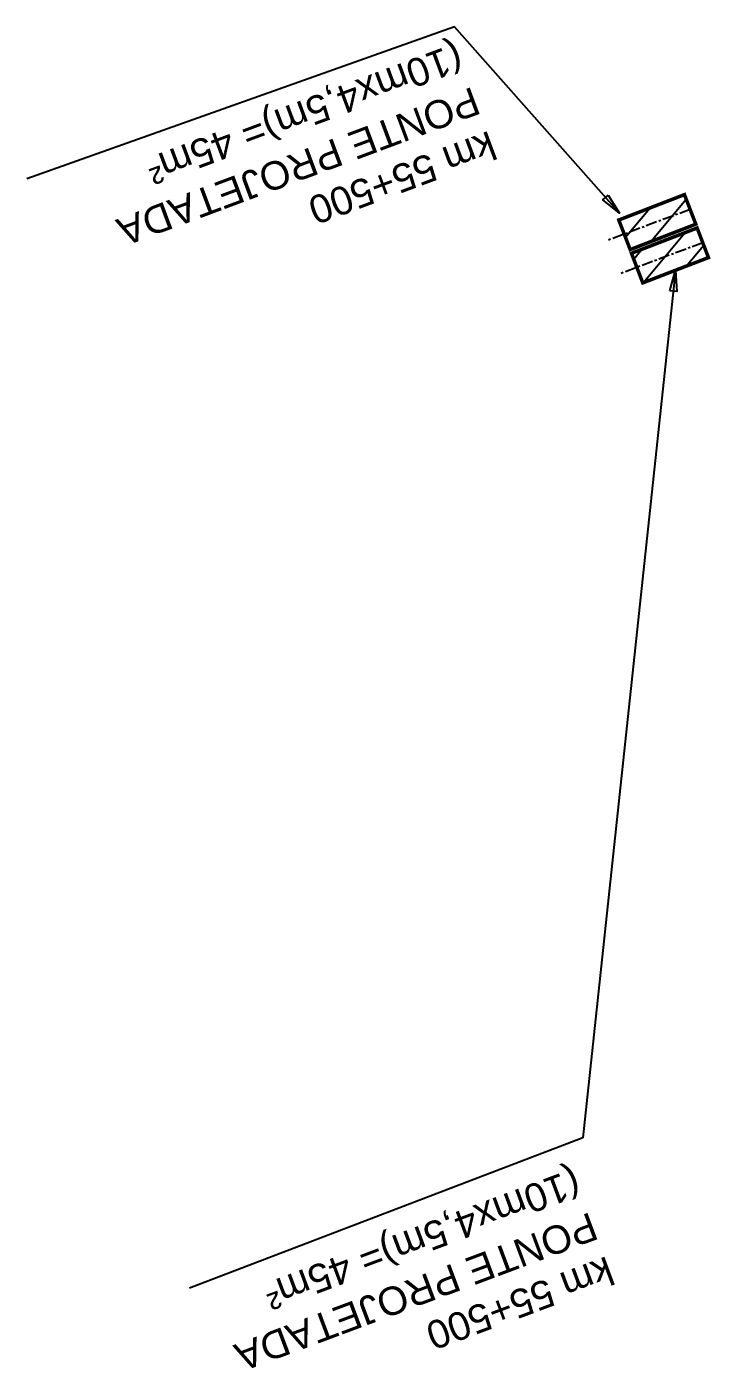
# Model space of a CAD drawing. Header units: metres. Extents: x 288915 to 323983, y 7382661 to 7464883.
# Drawn here: x 312299.3 to 312396.5, y 7431776.8 to 7431967.2 of the extents above; entities that cross this region are included whole.
import ezdxf

# ---------------------------------------------------------------- set-up
doc = ezdxf.new("R2010")
doc.units = ezdxf.units.M
doc.linetypes.add('CENTER', pattern=[50.800000000000004, 31.75, -6.35, 6.35, -6.35])
doc.layers.get('0').update_dxf_attribs({"color": 255})
for name, color, linetype in [('_PASS. INFERIOR A CONSTRUIR', 10, 'Continuous'), ('A-IMAGENS', 255, 'Continuous'), ('U-HZ-TEXTO-OAE', 2, 'Continuous')]:
    doc.layers.add(name, color=color, linetype=linetype)
doc.styles.add('ARIAL', font='arial.ttf')
doc.styles.add('DIM', font='arial.ttf', dxfattribs={"width": 0.8})
doc.dimstyles.new('U-1_2000', dxfattribs={"dimscale": 2, "dimtxt": 1.5, "dimasz": 0.75, "dimexe": 0.75, "dimexo": 0.75, "dimgap": 0.25, "dimtad": 1, "dimzin": 4, "dimtxsty": 'DIM', "dimblk": 'ARCHTICK', "dimcen": 0.7, "dimdle": 0.75, "dimclrd": 256, "dimclre": 256, "dimclrt": 256, "dimaunit": 1, "dimadec": 3, "dimazin": 2, "dimtfac": 1, "dimtofl": 0, "dimtmove": 0, "dimatfit": 3, "dimldrblk": 'CLOSEDBLANK', "dimfxl": 0, "dimtolj": 1, "dimtzin": 0, "dimlwd": -1, "dimlwe": -1, "dimarcsym": 0})

# ---------------------------------------------------------------- blocks, each defined once
blk = doc.blocks.new('_ArchTick')
at = {"color": 0, "linetype": 'ByBlock', "const_width": 0.15}
blk.add_lwpolyline([(-0.5, -0.5), (0.5, 0.5)], dxfattribs=at)
blk = doc.blocks.new('PONTE SIMPLES 10 - MRS')
at = {"layer": '_PASS. INFERIOR A CONSTRUIR', "lineweight": -3}
h = blk.add_hatch(dxfattribs=at)
h.set_pattern_fill('ANSI31', color=160, scale=0.9999999999999997, angle=-42.12060717935838)
h.set_pattern_definition([(120, (-55.23883416689932, 51.95889081666246), (-2.749630657015592, -1.587499999999998), [])])
h.paths.add_polyline_path([(-63.86999645642936, 95.1945745148696), (-59.37153994012624, 95.26468816306442), (-59.54506766051054, 105.2593851555139), (-64.04353798925877, 105.1901692235842)])
at = {"layer": '_PASS. INFERIOR A CONSTRUIR', "color": 160, "lineweight": 30, "const_width": 0.4999999999999998, "flags": 128}
blk.add_lwpolyline([(-63.86999645642936, 95.1945745148696), (-59.37153994012624, 95.26468816306442), (-59.54506766051054, 105.2593851555139), (-64.04353798925877, 105.1901692235842)], close=True, dxfattribs=at)
at = {"layer": 'A-IMAGENS', "color": 160, "linetype": 'CENTER', "ltscale": 0.05}
blk.add_line((-61.6202627485618, 95.22919015213847), (-61.72417731489986, 107.8140683718957), dxfattribs=at)
blk = doc.blocks.new('PONTE SIMPLES 10')
at = {"layer": '_PASS. INFERIOR A CONSTRUIR', "lineweight": -3}
h = blk.add_hatch(dxfattribs=at)
h.set_pattern_fill('ANSI31', color=256, scale=0.9999999999999998, angle=-42.12060717935838)
h.set_pattern_definition([(120, (-1.862645149230957e-09, 52.61710597015917), (-2.749630657015592, -1.587499999999999), [])])
h.paths.add_polyline_path([(-8.631162291392684, 95.85278966836631), (-4.132705775089562, 95.92290331656113), (-4.306233495473862, 105.9176003090106), (-8.804703824222088, 105.8483843770809)])
at = {"layer": '_PASS. INFERIOR A CONSTRUIR', "lineweight": 30, "const_width": 0.4999999999999999, "flags": 128}
blk.add_lwpolyline([(-8.631162291392684, 95.85278966836631), (-4.132705775089562, 95.92290331656113), (-4.306233495473862, 105.9176003090106), (-8.804703824222088, 105.8483843770809)], close=True, dxfattribs=at)
at = {"layer": 'A-IMAGENS', "color": 20, "linetype": 'CENTER', "ltscale": 0.05}
blk.add_line((-6.381428583525121, 95.88740530563518), (-6.485343149863183, 108.4722835253924), dxfattribs=at)

msp = doc.modelspace()

# ---------------------------------------------------------------- block references
at = {"layer": 'A-IMAGENS'}
for name, p, rotation in [('PONTE SIMPLES 10 - MRS', (312461.7078827431, 7432031.959290432), 110.1509949281716), ('PONTE SIMPLES 10', (312483.2118178769, 7431975.457673981), 110.0661464338527)]:
    msp.add_blockref(name, p, dxfattribs=dict(at, rotation=rotation))

# ---------------------------------------------------------------- texts
at = {"layer": 'U-HZ-TEXTO-OAE', "color": 2, "linetype": 'Continuous', "lineweight": -3, "char_height": 3.999999999999994, "width": 150.2515116109684, "attachment_point": 7, "style": 'ARIAL'}
for insert, rotation in [((312359.912339878, 7431966.143349329), 200.47132163641075), ((312376.6289680033, 7431806.333673479), 200.47132163641078)]:
    msp.add_mtext('\\pt12;{\\C256;km 55+500\\P\\ptz;PONTE PROJETADA\\P(10mx4,5m)= 45m²}', dxfattribs=dict(at, insert=insert, rotation=rotation))

# ---------------------------------------------------------------- leaders
at = {"layer": 'U-HZ-TEXTO-OAE', "color": 2, "linetype": 'Continuous', "lineweight": -3}
for points in [[(312383.4998490241, 7431940.757003902), (312360.0683519842, 7431967.230293291), (312299.335199129, 7431945.63554472)], [(312391.4743141289, 7431932.666627421), (312378.3170207918, 7431809.460183327), (312322.4270757878, 7431788.092701443)]]:
    msp.add_leader(points, dimstyle='U-1_2000', override={"dimscale": 1, "dimasz": 3}, dxfattribs=at)

doc.saveas('drawing.dxf')
